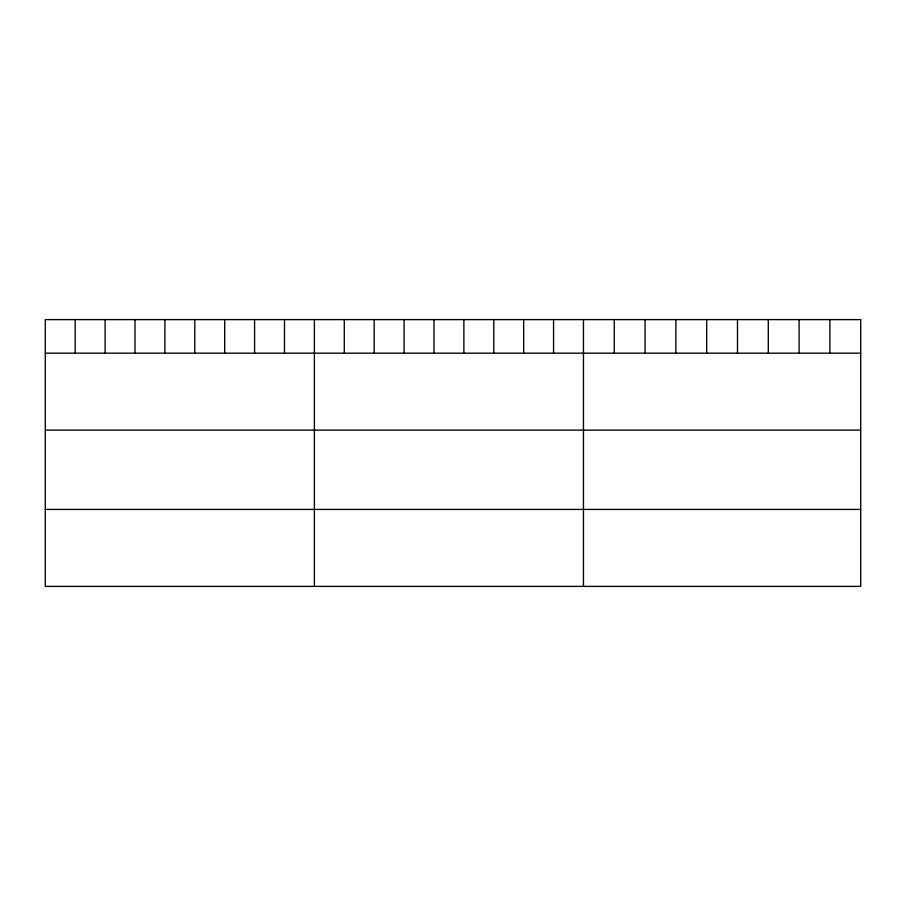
<?xml version="1.0" encoding="UTF-8"?>
<svg xmlns="http://www.w3.org/2000/svg" width="906" height="906" viewBox="0 0 906 906"><rect width="100%" height="100%" fill="white"/><g stroke="black" fill="none" stroke-linecap="round" stroke-linejoin="round"><path stroke-width="1.36" d="M45.3 353.17L860.7 353.17M45.3 430.135L860.7 430.135M45.3 509.421L860.7 509.421M829.896 319.614L829.896 353.17M799.092 319.614L799.092 353.17M768.288 319.614L768.288 353.17M737.484 319.614L737.484 353.17M706.68 319.614L706.68 353.17M675.876 319.614L675.876 353.17M645.072 319.614L645.072 353.17M614.268 319.614L614.268 353.17M583.464 319.614L583.464 586.386M553.566 319.614L553.566 353.17M523.668 319.614L523.668 353.17M493.77 319.614L493.77 353.17M463.872 319.614L463.872 353.17M433.974 319.614L433.974 353.17M404.076 319.614L404.076 353.17M374.178 319.614L374.178 353.17M344.28 319.614L344.28 353.17M314.382 319.614L314.382 586.386M284.484 319.614L284.484 353.17M254.586 319.614L254.586 353.17M224.688 319.614L224.688 353.17M194.79 319.614L194.79 353.17M164.892 319.614L164.892 353.17M134.994 319.614L134.994 353.17M105.096 319.614L105.096 353.17M75.198 319.614L75.198 353.17M860.7 319.614L45.3 319.614L45.3 586.386L860.7 586.386L860.7 319.614"/></g></svg>
